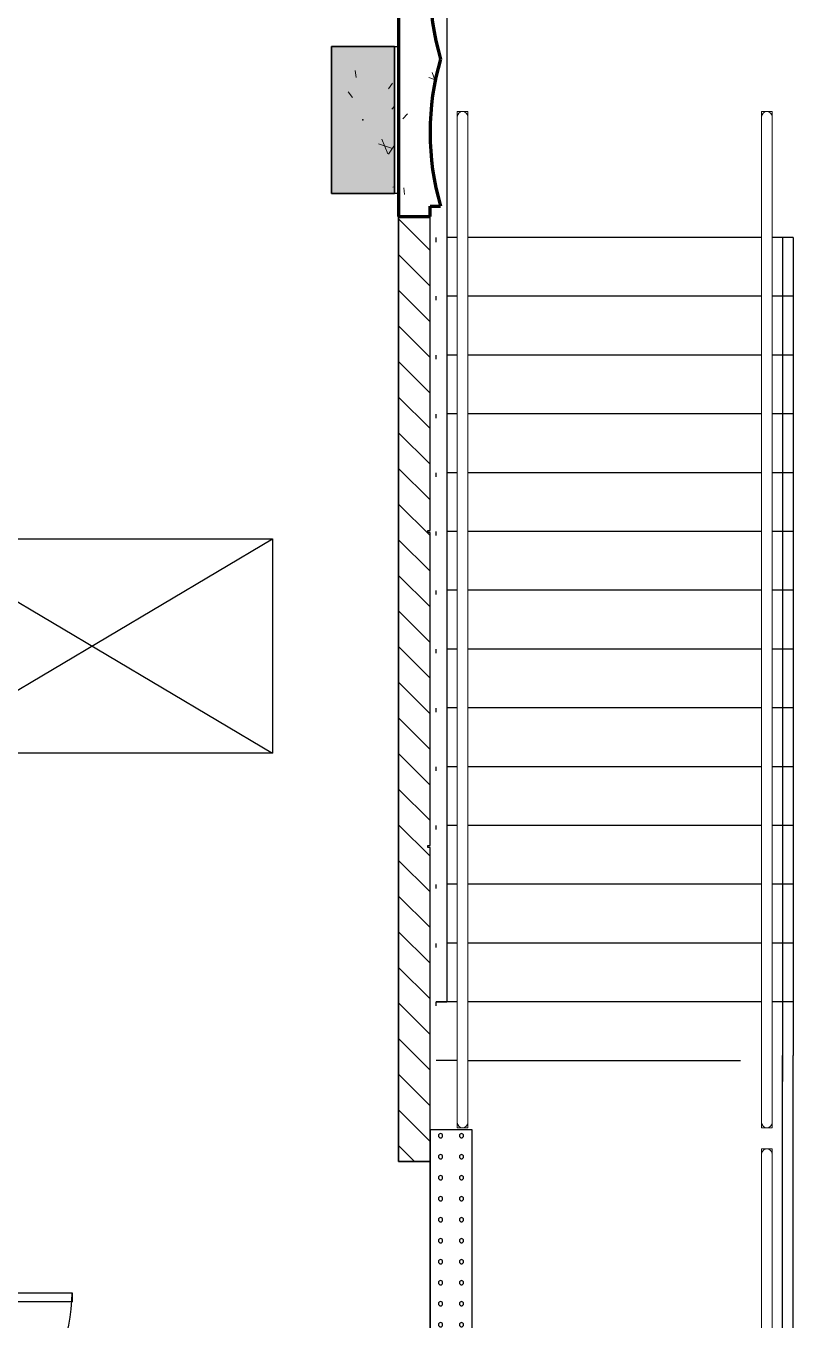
# Model space of a CAD drawing. Header units: millimetres. Extents: x -1379 to 1385823, y -4884429 to 548763.
# Drawn here: x 670057 to 673713, y -2319394 to -2313231 of the extents above; entities that cross this region are included whole.
import ezdxf

# ---------------------------------------------------------------- set-up
doc = ezdxf.new("R2010")
doc.units = ezdxf.units.MM
for name, color, linetype in [('000 - CONCRETE_COL_HATCH_', 7, 'Continuous'), ('000 - CONCRETE_PRECAST_CUT_COLOR_4', 7, 'Continuous'), ('000 - EXISTING_BUILDING_MAIN_COLOR_1', 7, 'Continuous'), ('000 - EXISTING_BUILDING_MAIN_COLOR_251', 7, 'Continuous'), ('000 - EXISTING_COLUMN_CUT_COLOR_5', 7, 'Continuous'), ('000 - EXISTING_PRECAST_MAIN_COLOR_1', 7, 'Continuous')]:
    doc.layers.add(name, color=color, linetype=linetype)

# ---------------------------------------------------------------- blocks, each defined once
blk = doc.blocks.new('DPA_Rectangular - 300 x 700mm-V2-IV01 - EGRESS LEVEL PLAN')
at = {"layer": '000 - EXISTING_BUILDING_MAIN_COLOR_251', "lineweight": 9}
h = blk.add_hatch(dxfattribs=at)
h.set_pattern_fill('FP_10', style=0, pattern_type=2)
h.set_pattern_definition([(140, (-2322422, -228609), (63.75582, 728.7365), [76.2, -838.2]), (85, (-2322422, -228609), (-764.2276, -140.97162), [60.96, -670.56]), (190.451, (-2322416.7, -228548.26), (-700.46675, 587.77), [64.76, -712.36]), (136.184, (-2322625.2, -228609), (168.17096, 1084.31624), [114.3, -1257.3]), (186.636, (-2322611.2, -228518.6), (-989.70985, 949.6099), [97.14, -1068.54]), (81.184, (-2322625.2, -228609), (-989.70115, 949.62055), [91.44, -1005.84]), (111, (-2322574.4, -228507.4), (409.06057, 606.45787), [76.2, -838.2]), (56, (-2322574.4, -228507.4), (-736.75292, 247.20834), [60.96, -670.56]), (161.451, (-2322540.3, -228456.85), (-327.68547, 853.66825), [64.76, -712.36]), (127.5, (-2322422, -228609), (-338.22012, 12.354693), [33.528, -628.904, 33.528, -1320.292]), (127.5, (-2322422, -228609), (-338.22012, 12.354693), [-695.96, -647.192, 33.528, -639.572]), (97.5, (-2322422, -228609), (-400.722127, 267.278874), [33.528, -354.584, 33.528, -870.204]), (97.5, (-2322422, -228609), (-400.722127, 267.278874), [-421.64, -613.664, 33.528, -223.012]), (57.5, (-2322422, -228835.56), (22.915345, 542.36333), [33.528, -220.472, 33.528, -1810.512]), (57.5, (-2322422, -228835.56), (22.915345, 542.36333), [-287.528, -758.952, 33.528, -1018.032]), (47.5, (-2322422, -228937.16), (-101.70711, 592.51696), [33.528, -296.672, 33.528, -1239.52]), (47.5, (-2322422, -228937.16), (-101.70711, 592.51696), [-363.728, -492.76, 33.528, -713.232])])
h.paths.add_polyline_path([(150, -93), (150, 350), (-150, 350), (-150, -350), (150, -350)])
at = {"layer": '000 - EXISTING_BUILDING_MAIN_COLOR_251', "color": 7}
for p, q in [((-150, 350), (150, 350)), ((-150, -350), (-150, 350)), ((150, 350), (150, -350)), ((150, -350), (-150, -350))]:
    blk.add_line(p, q, dxfattribs=at)
blk = doc.blocks.new('Top Rail Type - Top Rail_Internal_-4728313-IV01 - EGRESS LEVEL PLAN')
at = {"layer": '000 - EXISTING_BUILDING_MAIN_COLOR_1', "color": 7, "lineweight": 9}
for p, q in [((288951, -2315777.7), (288479.6, -2315777.7)), ((292862.1, -2315777.7), (288990.7, -2315777.7)), ((293119.6, -2315777.7), (292928.3, -2315777.7)), ((288479.6, -2315827.7), (288951, -2315827.7)), ((288990.7, -2315827.7), (292862.1, -2315827.7)), ((292928.3, -2315827.7), (293119.6, -2315827.7))]:
    blk.add_line(p, q, dxfattribs=at)
at = {"layer": '000 - EXISTING_BUILDING_MAIN_COLOR_1', "color": 7, "lineweight": 9, "flags": 128}
for points in [[(288479.6, -2315777.7), (288476.6, -2315777.7), (288473.6, -2315777.7), (288470.7, -2315777.7), (288467.7, -2315777.7), (288464.7, -2315777.7), (288461.8, -2315777.7), (288458.9, -2315777.7), (288456, -2315777.7), (288453.2, -2315777.7), (288450.4, -2315777.7), (288447.7, -2315777.7), (288445, -2315777.7), (288442.4, -2315777.7), (288439.8, -2315777.7), (288437.3, -2315777.7), (288434.8, -2315777.7), (288432.5, -2315777.7), (288430.2, -2315777.7), (288428, -2315777.7), (288425.8, -2315777.7), (288423.8, -2315777.7), (288421.8, -2315777.7), (288420, -2315777.7), (288418.2, -2315777.7), (288416.5, -2315777.7), (288415, -2315777.7), (288413.5, -2315777.7), (288412.1, -2315777.7), (288410.9, -2315777.7), (288409.7, -2315777.7), (288408.7, -2315777.7), (288407.8, -2315777.7), (288407, -2315777.7), (288406.3, -2315777.7), (288405.7, -2315777.7), (288405.3, -2315777.7), (288404.9, -2315777.7), (288404.7, -2315777.7), (288404.6, -2315777.7), (288404.6, -2315777.7)], [(288990.7, -2315777.7), (288988.1, -2315777.7), (288985.5, -2315777.7), (288982.8, -2315777.7), (288980.1, -2315777.7), (288977.3, -2315777.7), (288974.4, -2315777.7), (288971.6, -2315777.7), (288968.7, -2315777.7), (288965.8, -2315777.7), (288962.8, -2315777.7), (288959.8, -2315777.7), (288956.8, -2315777.7), (288953.8, -2315777.7), (288951, -2315777.7)], [(292862.1, -2315777.7), (292866.4, -2315777.7), (292870.7, -2315777.7), (292875.2, -2315777.7), (292879.8, -2315777.7), (292884.4, -2315777.7), (292889.2, -2315777.7), (292893.9, -2315777.7), (292898.8, -2315777.7), (292903.7, -2315777.7), (292908.6, -2315777.7), (292913.5, -2315777.7), (292918.5, -2315777.7), (292923.5, -2315777.7), (292928.3, -2315777.7)], [(293194.6, -2315777.7), (293194.6, -2315777.7), (293194.4, -2315777.7), (293194.1, -2315777.7), (293193.7, -2315777.7), (293193.1, -2315777.7), (293192.5, -2315777.7), (293191.7, -2315777.7), (293190.8, -2315777.7), (293189.8, -2315777.7), (293188.7, -2315777.7), (293187.5, -2315777.7), (293186.2, -2315777.7), (293184.7, -2315777.7), (293183.2, -2315777.7), (293181.5, -2315777.7), (293179.8, -2315777.7), (293178, -2315777.7), (293176, -2315777.7), (293174, -2315777.7), (293171.9, -2315777.7), (293169.7, -2315777.7), (293167.4, -2315777.7), (293165.1, -2315777.7), (293162.6, -2315777.7), (293160.2, -2315777.7), (293157.6, -2315777.7), (293155, -2315777.7), (293152.3, -2315777.7), (293149.6, -2315777.7), (293146.8, -2315777.7), (293144, -2315777.7), (293141.1, -2315777.7), (293138.2, -2315777.7), (293135.3, -2315777.7), (293132.4, -2315777.7), (293129.4, -2315777.7), (293126.4, -2315777.7), (293123.4, -2315777.7), (293120.4, -2315777.7), (293119.6, -2315777.7)], [(288404.6, -2315827.7), (288404.7, -2315827.7), (288404.9, -2315827.7), (288405.2, -2315827.7), (288405.6, -2315827.7), (288406.1, -2315827.7), (288406.8, -2315827.7), (288407.6, -2315827.7), (288408.4, -2315827.7), (288409.4, -2315827.7), (288410.6, -2315827.7), (288411.8, -2315827.7), (288413.1, -2315827.7), (288414.5, -2315827.7), (288416.1, -2315827.7), (288417.7, -2315827.7), (288419.5, -2315827.7), (288421.3, -2315827.7), (288423.2, -2315827.7), (288425.3, -2315827.7), (288427.4, -2315827.7), (288429.6, -2315827.7), (288431.8, -2315827.7), (288434.2, -2315827.7), (288436.6, -2315827.7), (288439.1, -2315827.7), (288441.7, -2315827.7), (288444.3, -2315827.7), (288447, -2315827.7), (288449.7, -2315827.7), (288452.5, -2315827.7), (288455.3, -2315827.7), (288458.1, -2315827.7), (288461, -2315827.7), (288463.9, -2315827.7), (288466.9, -2315827.7), (288469.9, -2315827.7), (288472.8, -2315827.7), (288475.8, -2315827.7), (288478.8, -2315827.7), (288479.6, -2315827.7)], [(288951, -2315827.7), (288954, -2315827.7), (288956.9, -2315827.7), (288959.9, -2315827.7), (288962.9, -2315827.7), (288965.9, -2315827.7), (288968.8, -2315827.7), (288971.7, -2315827.7), (288974.5, -2315827.7), (288977.4, -2315827.7), (288980.2, -2315827.7), (288982.9, -2315827.7), (288985.6, -2315827.7), (288988.2, -2315827.7), (288990.7, -2315827.7)], [(292928.3, -2315827.7), (292923.3, -2315827.7), (292918.3, -2315827.7), (292913.3, -2315827.7), (292908.4, -2315827.7), (292903.5, -2315827.7), (292898.6, -2315827.7), (292893.8, -2315827.7), (292889, -2315827.7), (292884.3, -2315827.7), (292879.6, -2315827.7), (292875.1, -2315827.7), (292870.6, -2315827.7), (292866.2, -2315827.7), (292862.1, -2315827.7)], [(293119.6, -2315827.7), (293122.6, -2315827.7), (293125.6, -2315827.7), (293128.6, -2315827.7), (293131.6, -2315827.7), (293134.5, -2315827.7), (293137.5, -2315827.7), (293140.4, -2315827.7), (293143.2, -2315827.7), (293146.1, -2315827.7), (293148.8, -2315827.7), (293151.6, -2315827.7), (293154.3, -2315827.7), (293156.9, -2315827.7), (293159.5, -2315827.7), (293162, -2315827.7), (293164.4, -2315827.7), (293166.8, -2315827.7), (293169.1, -2315827.7), (293171.3, -2315827.7), (293173.4, -2315827.7), (293175.5, -2315827.7), (293177.4, -2315827.7), (293179.3, -2315827.7), (293181.1, -2315827.7), (293182.7, -2315827.7), (293184.3, -2315827.7), (293185.8, -2315827.7), (293187.1, -2315827.7), (293188.4, -2315827.7), (293189.5, -2315827.7), (293190.6, -2315827.7), (293191.5, -2315827.7), (293192.3, -2315827.7), (293193, -2315827.7), (293193.5, -2315827.7), (293194, -2315827.7), (293194.3, -2315827.7), (293194.5, -2315827.7), (293194.6, -2315827.7), (293194.6, -2315827.7)]]:
    blk.add_lwpolyline(points, dxfattribs=at)
at = {"layer": '000 - EXISTING_BUILDING_MAIN_COLOR_1', "color": 7, "lineweight": 9}
for centre, start, end in [((288404.6, -2315802.7), 90, 270), ((293194.6, -2315802.7), 270, 90)]:
    blk.add_arc(centre, 25, start, end, dxfattribs=at)
blk = doc.blocks.new('Top Rail Type - Top Rail_Internal_-V14-IV01 - EGRESS LEVEL PLAN')
at = {"layer": '000 - EXISTING_BUILDING_MAIN_COLOR_1', "color": 7, "lineweight": 9}
for p, q in [((288379.6, -2315827.7), (288379.6, -2315777.7)), ((288479.6, -2315777.7), (288379.6, -2315777.7)), ((288951, -2315777.7), (288479.6, -2315777.7)), ((289004, -2315777.7), (288951, -2315777.7)), ((292875.3, -2315777.7), (289004, -2315777.7)), ((292928.3, -2315777.7), (292875.3, -2315777.7)), ((293119.6, -2315777.7), (292928.3, -2315777.7)), ((293219.6, -2315777.7), (293119.6, -2315777.7)), ((293219.6, -2315827.7), (293219.6, -2315777.7)), ((288479.6, -2315827.7), (288379.6, -2315827.7)), ((288951, -2315827.7), (288479.6, -2315827.7)), ((289004, -2315827.7), (288951, -2315827.7)), ((292875.3, -2315827.7), (289004, -2315827.7)), ((292928.3, -2315827.7), (292875.3, -2315827.7)), ((293119.6, -2315827.7), (292928.3, -2315827.7)), ((293219.6, -2315827.7), (293119.6, -2315827.7))]:
    blk.add_line(p, q, dxfattribs=at)
blk = doc.blocks.new('DRAINAGE CHANNELS_175 - 3p-5719656-IV01 - EGRESS LEVEL PLAN')
at = {"layer": '000 - EXISTING_BUILDING_MAIN_COLOR_1', "color": 7}
for p, q in [((0, 200), (1800, 200)), ((1800, 200), (0, 200)), ((0, 200), (0, 0)), ((1800, 0), (1800, 200)), ((0, 0), (1800, 0))]:
    blk.add_line(p, q, dxfattribs=at)
for centre, start, end in [((72.4, 150), 0, 180), ((72.4, 150), 180, 360), ((172.4, 150), 0, 180), ((172.4, 150), 180, 360), ((272.4, 150), 0, 180), ((272.4, 150), 180, 360), ((372.4, 150), 0, 180), ((372.4, 150), 180, 360), ((472.4, 150), 0, 180), ((472.4, 150), 180, 360), ((572.4, 150), 0, 180), ((572.4, 150), 180, 360), ((672.4, 150), 0, 180), ((672.4, 150), 180, 360), ((772.4, 150), 0, 180), ((772.4, 150), 180, 360), ((872.4, 150), 0, 180), ((872.4, 150), 180, 360), ((972.4, 150), 0, 180), ((972.4, 150), 180, 360), ((1072.4, 150), 0, 180), ((1072.4, 150), 180, 360), ((1172.4, 150), 0, 180), ((1172.4, 150), 180, 360), ((1272.4, 150), 0, 180), ((1272.4, 150), 180, 360), ((1372.4, 150), 0, 180), ((1372.4, 150), 180, 360), ((1472.4, 150), 0, 180), ((1472.4, 150), 180, 360), ((1572.4, 150), 0, 180), ((1572.4, 150), 180, 360), ((1672.4, 150), 0, 180), ((1672.4, 150), 180, 360), ((1772.4, 150), 0, 180), ((1772.4, 150), 180, 360), ((72.4, 50), 0, 180), ((72.4, 50), 180, 360), ((172.4, 50), 0, 180), ((172.4, 50), 180, 360), ((272.4, 50), 0, 180), ((272.4, 50), 180, 360), ((372.4, 50), 0, 180), ((372.4, 50), 180, 360), ((472.4, 50), 0, 180), ((472.4, 50), 180, 360), ((572.4, 50), 0, 180), ((572.4, 50), 180, 360), ((672.4, 50), 0, 180), ((672.4, 50), 180, 360), ((772.4, 50), 0, 180), ((772.4, 50), 180, 360), ((872.4, 50), 0, 180), ((872.4, 50), 180, 360), ((972.4, 50), 0, 180), ((972.4, 50), 180, 360), ((1072.4, 50), 0, 180), ((1072.4, 50), 180, 360), ((1172.4, 50), 0, 180), ((1172.4, 50), 180, 360), ((1272.4, 50), 0, 180), ((1272.4, 50), 180, 360), ((1372.4, 50), 0, 180), ((1372.4, 50), 180, 360), ((1472.4, 50), 0, 180), ((1472.4, 50), 180, 360), ((1572.4, 50), 0, 180), ((1572.4, 50), 180, 360), ((1672.4, 50), 0, 180), ((1672.4, 50), 180, 360), ((1772.4, 50), 0, 180), ((1772.4, 50), 180, 360)]:
    blk.add_arc(centre, 10, start, end, dxfattribs=at)
blk = doc.blocks.new('DPA_DR-DB-SW - D20_1600x2150 mm-5432494-IV01 - EGRESS LEVEL PLAN')
at = {"layer": '000 - EXISTING_BUILDING_MAIN_COLOR_251', "color": 7}
for p, q in [((-800, 23.65), (-750, 23.65)), ((-800, -76.35), (-800, 23.65)), ((-750, 23.65), (-750, -33.35)), ((750, 23.65), (800, 23.65)), ((750, -33.35), (750, 23.65)), ((800, 23.65), (800, -76.35)), ((-765, -33.35), (-765, -76.35)), ((-750, -33.35), (-765, -33.35)), ((765, -33.35), (750, -33.35)), ((765, -76.35), (765, -33.35)), ((-765, -76.35), (-800, -76.35)), ((-722, -76.35), (-765, -76.35)), ((-765, -76.35), (-765, -841.35)), ((-722, -841.35), (-722, -76.35)), ((722, -76.35), (765, -76.35)), ((722, -841.35), (722, -76.35)), ((765, -76.35), (765, -841.35)), ((800, -76.35), (765, -76.35)), ((-765, -841.35), (-722, -841.35)), ((765, -841.35), (722, -841.35))]:
    blk.add_line(p, q, dxfattribs=at)
at = {"layer": '000 - EXISTING_BUILDING_MAIN_COLOR_251', "color": 7, "lineweight": 35}
for p, q in [((-800, 23.65), (-800, -76.35)), ((-750, 23.65), (-800, 23.65)), ((-750, -33.35), (-750, 23.65)), ((750, 23.65), (750, -33.35)), ((800, 23.65), (750, 23.65)), ((800, -76.35), (800, 23.65)), ((-765, -76.35), (-765, -33.35)), ((-765, -33.35), (-750, -33.35)), ((750, -33.35), (765, -33.35)), ((765, -33.35), (765, -76.35)), ((-800, -76.35), (-765, -76.35)), ((765, -76.35), (800, -76.35))]:
    blk.add_line(p, q, dxfattribs=at)
at = {"layer": '000 - EXISTING_BUILDING_MAIN_COLOR_251', "color": 7}
for centre, start, end in [((-765, -76.35), 270, 0), ((765, -76.35), 180, 270)]:
    blk.add_arc(centre, 765, start, end, dxfattribs=at)
blk = doc.blocks.new('Handrail Type - Handrail_Internal_-5816216-IV01 - EGRESS LEVEL PLAN')
at = {"layer": '000 - EXISTING_BUILDING_MAIN_COLOR_1', "color": 7, "lineweight": 9}
for p, q in [((288479.6, -2315777.7), (288404.6, -2315777.7)), ((288972.5, -2315777.7), (288479.6, -2315777.7)), ((292892.5, -2315777.7), (288972.5, -2315777.7)), ((293119.6, -2315777.7), (292892.5, -2315777.7)), ((293194.6, -2315777.7), (293119.6, -2315777.7)), ((288404.6, -2315827.7), (288479.6, -2315827.7)), ((288479.6, -2315827.7), (288972.5, -2315827.7)), ((288972.5, -2315827.7), (292892.5, -2315827.7)), ((292892.5, -2315827.7), (293119.6, -2315827.7)), ((293119.6, -2315827.7), (293194.6, -2315827.7))]:
    blk.add_line(p, q, dxfattribs=at)
blk = doc.blocks.new('Handrail Type - Handrail_Internal_-V27-IV01 - EGRESS LEVEL PLAN')
at = {"layer": '000 - EXISTING_BUILDING_MAIN_COLOR_1', "color": 7, "lineweight": 9}
for p, q in [((288979.6, -2315777.7), (288404.6, -2315777.7)), ((292899.6, -2315777.7), (288979.6, -2315777.7)), ((293194.6, -2315777.7), (292899.6, -2315777.7)), ((288979.6, -2315827.7), (288404.6, -2315827.7)), ((292899.6, -2315827.7), (288979.6, -2315827.7)), ((293194.6, -2315827.7), (292899.6, -2315827.7))]:
    blk.add_line(p, q, dxfattribs=at)
blk = doc.blocks.new('Top Rail Type - Top Rail_Internal_-5817344-IV01 - EGRESS LEVEL PLAN')
at = {"layer": '000 - EXISTING_BUILDING_MAIN_COLOR_1', "color": 7, "lineweight": 9}
for p, q in [((288951, -2317227.7), (288479.6, -2317227.7)), ((292862.1, -2317227.7), (288990.7, -2317227.7)), ((293119.6, -2317227.7), (292928.3, -2317227.7)), ((288479.6, -2317277.7), (288951, -2317277.7)), ((288990.7, -2317277.7), (292862.1, -2317277.7)), ((292928.3, -2317277.7), (293119.6, -2317277.7))]:
    blk.add_line(p, q, dxfattribs=at)
at = {"layer": '000 - EXISTING_BUILDING_MAIN_COLOR_1', "color": 7, "lineweight": 9, "flags": 128}
for points in [[(288479.6, -2317227.7), (288476.6, -2317227.7), (288473.6, -2317227.7), (288470.7, -2317227.7), (288467.7, -2317227.7), (288464.7, -2317227.7), (288461.8, -2317227.7), (288458.9, -2317227.7), (288456, -2317227.7), (288453.2, -2317227.7), (288450.4, -2317227.7), (288447.7, -2317227.7), (288445, -2317227.7), (288442.4, -2317227.7), (288439.8, -2317227.7), (288437.3, -2317227.7), (288434.8, -2317227.7), (288432.5, -2317227.7), (288430.2, -2317227.7), (288428, -2317227.7), (288425.8, -2317227.7), (288423.8, -2317227.7), (288421.8, -2317227.7), (288420, -2317227.7), (288418.2, -2317227.7), (288416.5, -2317227.7), (288415, -2317227.7), (288413.5, -2317227.7), (288412.1, -2317227.7), (288410.9, -2317227.7), (288409.7, -2317227.7), (288408.7, -2317227.7), (288407.8, -2317227.7), (288407, -2317227.7), (288406.3, -2317227.7), (288405.7, -2317227.7), (288405.3, -2317227.7), (288404.9, -2317227.7), (288404.7, -2317227.7), (288404.6, -2317227.7), (288404.6, -2317227.7)], [(288990.7, -2317227.7), (288988.1, -2317227.7), (288985.5, -2317227.7), (288982.8, -2317227.7), (288980.1, -2317227.7), (288977.3, -2317227.7), (288974.4, -2317227.7), (288971.6, -2317227.7), (288968.7, -2317227.7), (288965.8, -2317227.7), (288962.8, -2317227.7), (288959.8, -2317227.7), (288956.8, -2317227.7), (288953.8, -2317227.7), (288951, -2317227.7)], [(292862.1, -2317227.7), (292866.4, -2317227.7), (292870.7, -2317227.7), (292875.2, -2317227.7), (292879.8, -2317227.7), (292884.4, -2317227.7), (292889.2, -2317227.7), (292893.9, -2317227.7), (292898.8, -2317227.7), (292903.7, -2317227.7), (292908.6, -2317227.7), (292913.5, -2317227.7), (292918.5, -2317227.7), (292923.5, -2317227.7), (292928.3, -2317227.7)], [(293194.6, -2317227.7), (293194.6, -2317227.7), (293194.4, -2317227.7), (293194.1, -2317227.7), (293193.7, -2317227.7), (293193.1, -2317227.7), (293192.5, -2317227.7), (293191.7, -2317227.7), (293190.8, -2317227.7), (293189.8, -2317227.7), (293188.7, -2317227.7), (293187.5, -2317227.7), (293186.2, -2317227.7), (293184.7, -2317227.7), (293183.2, -2317227.7), (293181.5, -2317227.7), (293179.8, -2317227.7), (293178, -2317227.7), (293176, -2317227.7), (293174, -2317227.7), (293171.9, -2317227.7), (293169.7, -2317227.7), (293167.4, -2317227.7), (293165.1, -2317227.7), (293162.6, -2317227.7), (293160.2, -2317227.7), (293157.6, -2317227.7), (293155, -2317227.7), (293152.3, -2317227.7), (293149.6, -2317227.7), (293146.8, -2317227.7), (293144, -2317227.7), (293141.1, -2317227.7), (293138.2, -2317227.7), (293135.3, -2317227.7), (293132.4, -2317227.7), (293129.4, -2317227.7), (293126.4, -2317227.7), (293123.4, -2317227.7), (293120.4, -2317227.7), (293119.6, -2317227.7)], [(288404.6, -2317277.7), (288404.7, -2317277.7), (288404.9, -2317277.7), (288405.2, -2317277.7), (288405.6, -2317277.7), (288406.1, -2317277.7), (288406.8, -2317277.7), (288407.6, -2317277.7), (288408.4, -2317277.7), (288409.4, -2317277.7), (288410.6, -2317277.7), (288411.8, -2317277.7), (288413.1, -2317277.7), (288414.5, -2317277.7), (288416.1, -2317277.7), (288417.7, -2317277.7), (288419.5, -2317277.7), (288421.3, -2317277.7), (288423.2, -2317277.7), (288425.3, -2317277.7), (288427.4, -2317277.7), (288429.6, -2317277.7), (288431.8, -2317277.7), (288434.2, -2317277.7), (288436.6, -2317277.7), (288439.1, -2317277.7), (288441.7, -2317277.7), (288444.3, -2317277.7), (288447, -2317277.7), (288449.7, -2317277.7), (288452.5, -2317277.7), (288455.3, -2317277.7), (288458.1, -2317277.7), (288461, -2317277.7), (288463.9, -2317277.7), (288466.9, -2317277.7), (288469.9, -2317277.7), (288472.8, -2317277.7), (288475.8, -2317277.7), (288478.8, -2317277.7), (288479.6, -2317277.7)], [(288951, -2317277.7), (288954, -2317277.7), (288956.9, -2317277.7), (288959.9, -2317277.7), (288962.9, -2317277.7), (288965.9, -2317277.7), (288968.8, -2317277.7), (288971.7, -2317277.7), (288974.5, -2317277.7), (288977.4, -2317277.7), (288980.2, -2317277.7), (288982.9, -2317277.7), (288985.6, -2317277.7), (288988.2, -2317277.7), (288990.7, -2317277.7)], [(292928.3, -2317277.7), (292923.3, -2317277.7), (292918.3, -2317277.7), (292913.3, -2317277.7), (292908.4, -2317277.7), (292903.5, -2317277.7), (292898.6, -2317277.7), (292893.8, -2317277.7), (292889, -2317277.7), (292884.3, -2317277.7), (292879.6, -2317277.7), (292875.1, -2317277.7), (292870.6, -2317277.7), (292866.2, -2317277.7), (292862.1, -2317277.7)], [(293119.6, -2317277.7), (293122.6, -2317277.7), (293125.6, -2317277.7), (293128.6, -2317277.7), (293131.6, -2317277.7), (293134.5, -2317277.7), (293137.5, -2317277.7), (293140.4, -2317277.7), (293143.2, -2317277.7), (293146.1, -2317277.7), (293148.8, -2317277.7), (293151.6, -2317277.7), (293154.3, -2317277.7), (293156.9, -2317277.7), (293159.5, -2317277.7), (293162, -2317277.7), (293164.4, -2317277.7), (293166.8, -2317277.7), (293169.1, -2317277.7), (293171.3, -2317277.7), (293173.4, -2317277.7), (293175.5, -2317277.7), (293177.4, -2317277.7), (293179.3, -2317277.7), (293181.1, -2317277.7), (293182.7, -2317277.7), (293184.3, -2317277.7), (293185.8, -2317277.7), (293187.1, -2317277.7), (293188.4, -2317277.7), (293189.5, -2317277.7), (293190.6, -2317277.7), (293191.5, -2317277.7), (293192.3, -2317277.7), (293193, -2317277.7), (293193.5, -2317277.7), (293194, -2317277.7), (293194.3, -2317277.7), (293194.5, -2317277.7), (293194.6, -2317277.7), (293194.6, -2317277.7)]]:
    blk.add_lwpolyline(points, dxfattribs=at)
at = {"layer": '000 - EXISTING_BUILDING_MAIN_COLOR_1', "color": 7, "lineweight": 9}
for centre, start, end in [((288404.6, -2317252.7), 90, 270), ((293194.6, -2317252.7), 270, 90)]:
    blk.add_arc(centre, 25, start, end, dxfattribs=at)
blk = doc.blocks.new('Top Rail Type - Top Rail_Internal_-V30-IV01 - EGRESS LEVEL PLAN')
at = {"layer": '000 - EXISTING_BUILDING_MAIN_COLOR_1', "color": 7, "lineweight": 9}
for p, q in [((288379.6, -2317277.7), (288379.6, -2317227.7)), ((288479.6, -2317227.7), (288379.6, -2317227.7)), ((288951, -2317227.7), (288479.6, -2317227.7)), ((289004, -2317227.7), (288951, -2317227.7)), ((292875.3, -2317227.7), (289004, -2317227.7)), ((292928.3, -2317227.7), (292875.3, -2317227.7)), ((293119.6, -2317227.7), (292928.3, -2317227.7)), ((293219.6, -2317227.7), (293119.6, -2317227.7)), ((293219.6, -2317277.7), (293219.6, -2317227.7)), ((288479.6, -2317277.7), (288379.6, -2317277.7)), ((288951, -2317277.7), (288479.6, -2317277.7)), ((289004, -2317277.7), (288951, -2317277.7)), ((292875.3, -2317277.7), (289004, -2317277.7)), ((292928.3, -2317277.7), (292875.3, -2317277.7)), ((293119.6, -2317277.7), (292928.3, -2317277.7)), ((293219.6, -2317277.7), (293119.6, -2317277.7))]:
    blk.add_line(p, q, dxfattribs=at)
blk = doc.blocks.new('Handrail Type - Handrail_Internal_-5817361-IV01 - EGRESS LEVEL PLAN')
at = {"layer": '000 - EXISTING_BUILDING_MAIN_COLOR_1', "color": 7, "lineweight": 9}
for p, q in [((288479.6, -2317227.7), (288404.6, -2317227.7)), ((288972.5, -2317227.7), (288479.6, -2317227.7)), ((292892.5, -2317227.7), (288972.5, -2317227.7)), ((293119.6, -2317227.7), (292892.5, -2317227.7)), ((293194.6, -2317227.7), (293119.6, -2317227.7)), ((288404.6, -2317277.7), (288479.6, -2317277.7)), ((288479.6, -2317277.7), (288972.5, -2317277.7)), ((288972.5, -2317277.7), (292892.5, -2317277.7)), ((292892.5, -2317277.7), (293119.6, -2317277.7)), ((293119.6, -2317277.7), (293194.6, -2317277.7))]:
    blk.add_line(p, q, dxfattribs=at)
blk = doc.blocks.new('Handrail Type - Handrail_Internal_-V31-IV01 - EGRESS LEVEL PLAN')
at = {"layer": '000 - EXISTING_BUILDING_MAIN_COLOR_1', "color": 7, "lineweight": 9}
for p, q in [((288979.6, -2317227.7), (288404.6, -2317227.7)), ((292899.6, -2317227.7), (288979.6, -2317227.7)), ((293194.6, -2317227.7), (292899.6, -2317227.7)), ((288979.6, -2317277.7), (288404.6, -2317277.7)), ((292899.6, -2317277.7), (288979.6, -2317277.7)), ((293194.6, -2317277.7), (292899.6, -2317277.7))]:
    blk.add_line(p, q, dxfattribs=at)
blk = doc.blocks.new('Top Rail Type - Top Rail_Internal_-5817452-IV01 - EGRESS LEVEL PLAN')
at = {"layer": '000 - EXISTING_BUILDING_MAIN_COLOR_251', "color": 7, "lineweight": 9}
for p, q in [((288179.6, -2317227.7), (283839.6, -2317227.7)), ((283839.6, -2317277.7), (288179.6, -2317277.7))]:
    blk.add_line(p, q, dxfattribs=at)
at = {"layer": '000 - EXISTING_BUILDING_MAIN_COLOR_251', "color": 7, "lineweight": 9, "flags": 128}
for points in [[(283839.6, -2317227.7), (283836.6, -2317227.7), (283833.6, -2317227.7), (283830.7, -2317227.7), (283827.7, -2317227.7), (283824.7, -2317227.7), (283821.8, -2317227.7), (283818.9, -2317227.7), (283816, -2317227.7), (283813.2, -2317227.7), (283810.4, -2317227.7), (283807.7, -2317227.7), (283805, -2317227.7), (283802.4, -2317227.7), (283799.8, -2317227.7), (283797.3, -2317227.7), (283794.8, -2317227.7), (283792.5, -2317227.7), (283790.2, -2317227.7), (283788, -2317227.7), (283785.8, -2317227.7), (283783.8, -2317227.7), (283781.8, -2317227.7), (283780, -2317227.7), (283778.2, -2317227.7), (283776.5, -2317227.7), (283775, -2317227.7), (283773.5, -2317227.7), (283772.1, -2317227.7), (283770.9, -2317227.7), (283769.7, -2317227.7), (283768.7, -2317227.7), (283767.8, -2317227.7), (283767, -2317227.7), (283766.3, -2317227.7), (283765.7, -2317227.7), (283765.3, -2317227.7), (283764.9, -2317227.7), (283764.7, -2317227.7), (283764.6, -2317227.7), (283764.6, -2317227.7)], [(288254.6, -2317227.7), (288254.6, -2317227.7), (288254.4, -2317227.7), (288254.1, -2317227.7), (288253.7, -2317227.7), (288253.1, -2317227.7), (288252.5, -2317227.7), (288251.7, -2317227.7), (288250.8, -2317227.7), (288249.8, -2317227.7), (288248.7, -2317227.7), (288247.5, -2317227.7), (288246.2, -2317227.7), (288244.7, -2317227.7), (288243.2, -2317227.7), (288241.5, -2317227.7), (288239.8, -2317227.7), (288238, -2317227.7), (288236, -2317227.7), (288234, -2317227.7), (288231.9, -2317227.7), (288229.7, -2317227.7), (288227.4, -2317227.7), (288225.1, -2317227.7), (288222.6, -2317227.7), (288220.2, -2317227.7), (288217.6, -2317227.7), (288215, -2317227.7), (288212.3, -2317227.7), (288209.6, -2317227.7), (288206.8, -2317227.7), (288204, -2317227.7), (288201.1, -2317227.7), (288198.2, -2317227.7), (288195.3, -2317227.7), (288192.4, -2317227.7), (288189.4, -2317227.7), (288186.4, -2317227.7), (288183.4, -2317227.7), (288180.4, -2317227.7), (288179.6, -2317227.7)], [(283764.6, -2317277.7), (283764.7, -2317277.7), (283764.9, -2317277.7), (283765.2, -2317277.7), (283765.6, -2317277.7), (283766.1, -2317277.7), (283766.8, -2317277.7), (283767.6, -2317277.7), (283768.4, -2317277.7), (283769.4, -2317277.7), (283770.6, -2317277.7), (283771.8, -2317277.7), (283773.1, -2317277.7), (283774.5, -2317277.7), (283776.1, -2317277.7), (283777.7, -2317277.7), (283779.5, -2317277.7), (283781.3, -2317277.7), (283783.2, -2317277.7), (283785.3, -2317277.7), (283787.4, -2317277.7), (283789.6, -2317277.7), (283791.8, -2317277.7), (283794.2, -2317277.7), (283796.6, -2317277.7), (283799.1, -2317277.7), (283801.7, -2317277.7), (283804.3, -2317277.7), (283807, -2317277.7), (283809.7, -2317277.7), (283812.5, -2317277.7), (283815.3, -2317277.7), (283818.1, -2317277.7), (283821, -2317277.7), (283823.9, -2317277.7), (283826.9, -2317277.7), (283829.9, -2317277.7), (283832.8, -2317277.7), (283835.8, -2317277.7), (283838.8, -2317277.7), (283839.6, -2317277.7)], [(288179.6, -2317277.7), (288182.6, -2317277.7), (288185.6, -2317277.7), (288188.6, -2317277.7), (288191.6, -2317277.7), (288194.5, -2317277.7), (288197.5, -2317277.7), (288200.4, -2317277.7), (288203.2, -2317277.7), (288206.1, -2317277.7), (288208.8, -2317277.7), (288211.6, -2317277.7), (288214.3, -2317277.7), (288216.9, -2317277.7), (288219.5, -2317277.7), (288222, -2317277.7), (288224.4, -2317277.7), (288226.8, -2317277.7), (288229.1, -2317277.7), (288231.3, -2317277.7), (288233.4, -2317277.7), (288235.5, -2317277.7), (288237.4, -2317277.7), (288239.3, -2317277.7), (288241.1, -2317277.7), (288242.7, -2317277.7), (288244.3, -2317277.7), (288245.8, -2317277.7), (288247.1, -2317277.7), (288248.4, -2317277.7), (288249.5, -2317277.7), (288250.6, -2317277.7), (288251.5, -2317277.7), (288252.3, -2317277.7), (288253, -2317277.7), (288253.5, -2317277.7), (288254, -2317277.7), (288254.3, -2317277.7), (288254.5, -2317277.7), (288254.6, -2317277.7), (288254.6, -2317277.7)]]:
    blk.add_lwpolyline(points, dxfattribs=at)
at = {"layer": '000 - EXISTING_BUILDING_MAIN_COLOR_251', "color": 7, "lineweight": 9}
for centre, start, end in [((283764.6, -2317252.7), 90, 270), ((288254.6, -2317252.7), 30, 90), ((288254.6, -2317252.7), 270, 330), ((288254.6, -2317252.7), 330.71125, 29.28875)]:
    blk.add_arc(centre, 25, start, end, dxfattribs=at)
blk = doc.blocks.new('Top Rail Type - Top Rail_Internal_-V32-IV01 - EGRESS LEVEL PLAN')
at = {"layer": '000 - EXISTING_BUILDING_MAIN_COLOR_251', "color": 7, "lineweight": 9}
for p, q in [((283739.6, -2317277.7), (283739.6, -2317227.7)), ((283839.6, -2317227.7), (283739.6, -2317227.7)), ((288179.6, -2317227.7), (283839.6, -2317227.7)), ((288279.6, -2317227.7), (288179.6, -2317227.7)), ((288279.6, -2317277.7), (288279.6, -2317227.7)), ((283839.6, -2317277.7), (283739.6, -2317277.7)), ((288179.6, -2317277.7), (283839.6, -2317277.7)), ((288279.6, -2317277.7), (288179.6, -2317277.7))]:
    blk.add_line(p, q, dxfattribs=at)
blk = doc.blocks.new('Handrail Type - Handrail_Internal_-5817469-IV01 - EGRESS LEVEL PLAN')
at = {"layer": '000 - EXISTING_BUILDING_MAIN_COLOR_251', "color": 7, "lineweight": 9}
for p, q in [((283839.6, -2317227.7), (283764.6, -2317227.7)), ((288179.6, -2317227.7), (283839.6, -2317227.7)), ((288254.6, -2317227.7), (288179.6, -2317227.7)), ((283764.6, -2317277.7), (283839.6, -2317277.7)), ((283839.6, -2317277.7), (288179.6, -2317277.7)), ((288179.6, -2317277.7), (288254.6, -2317277.7))]:
    blk.add_line(p, q, dxfattribs=at)
blk = doc.blocks.new('Handrail Type - Handrail_Internal_-V33-IV01 - EGRESS LEVEL PLAN')
at = {"layer": '000 - EXISTING_BUILDING_MAIN_COLOR_251', "color": 7, "lineweight": 9}
for p, q in [((288254.6, -2317227.7), (283764.6, -2317227.7)), ((288254.6, -2317277.7), (283764.6, -2317277.7))]:
    blk.add_line(p, q, dxfattribs=at)
blk = doc.blocks.new('DPA_Curved type B 1 - Curved Type B-5846795-IV01 - EGRESS LEVEL PLAN')
at = {"layer": '000 - EXISTING_PRECAST_MAIN_COLOR_1', "lineweight": 9}
h = blk.add_hatch(dxfattribs=at)
h.set_pattern_fill('FP_41', style=0, pattern_type=2)
h.set_pattern_definition([(50, (-228899, 2322592), (728.7365, -63.75582), [76.2, -838.2]), (355, (-228899, 2322592), (-140.97162, 764.2276), [60.96, -670.56]), (100.451, (-228838.26, 2322586.7), (587.77, 700.46675), [64.76, -712.36]), (46.184, (-228899, 2322795.2), (1084.31624, -168.17096), [114.3, -1257.3]), (96.636, (-228808.6, 2322781.2), (949.6099, 989.70985), [97.14, -1068.54]), (351.184, (-228899, 2322795.2), (949.62055, 989.70115), [91.44, -1005.84]), (21, (-228797.4, 2322744.4), (606.45787, -409.06057), [76.2, -838.2]), (326, (-228797.4, 2322744.4), (247.20834, 736.75292), [60.96, -670.56]), (71.451, (-228746.85, 2322710.3), (853.66825, 327.68547), [64.76, -712.36]), (37.5, (-228899, 2322592), (12.354693, 338.22012), [33.528, -628.904, 33.528, -1320.292]), (37.5, (-228899, 2322592), (12.354693, 338.22012), [-695.96, -647.192, 33.528, -639.572]), (7.5, (-228899, 2322592), (267.278874, 400.722127), [33.528, -354.584, 33.528, -870.204]), (7.5, (-228899, 2322592), (267.278874, 400.722127), [-421.64, -613.664, 33.528, -223.012]), (327.5, (-229125.56, 2322592), (542.36333, -22.915345), [33.528, -220.472, 33.528, -1810.512]), (327.5, (-229125.56, 2322592), (542.36333, -22.915345), [-287.528, -758.952, 33.528, -1018.032]), (317.5, (-229227.16, 2322592), (592.51696, 101.70711), [33.528, -296.672, 33.528, -1239.52]), (317.5, (-229227.16, 2322592), (592.51696, 101.70711), [-363.728, -492.76, 33.528, -713.232])])
h.paths.add_polyline_path([(-700, -200), (-585.1, -172.3), (-468.1, -155.6), (-350, -150), (-231.9, -155.6), (-114.9, -172.3), (0, -200), (114.9, -172.3), (231.9, -155.6), (350, -150), (468.1, -155.6), (585.1, -172.3), (700, -200), (700, -150), (750, -150), (750, 0), (-750, 0), (-750, -150), (-700, -150), (-700, -180)])
at = {"layer": '000 - EXISTING_PRECAST_MAIN_COLOR_1', "color": 7, "lineweight": 70}
for p, q in [((750, 0), (-750, 0)), ((-750, 0), (-750, -150)), ((750, -150), (750, 0)), ((-750, -150), (-700, -150)), ((-700, -150), (-700, -200)), ((700, -200), (700, -150)), ((700, -150), (750, -150))]:
    blk.add_line(p, q, dxfattribs=at)
for centre in [(-350, -1400), (350, -1400)]:
    blk.add_arc(centre, 1250, 73.74023, 106.25977, dxfattribs=at)
blk = doc.blocks.new('*U3262')
at = {"layer": '000 - CONCRETE_COL_HATCH_'}
h = blk.add_hatch(dxfattribs=at)
h.set_pattern_fill('AR-CONC', scale=0.5)
h.set_pattern_definition([(50, (0, 6e-15), (3.5863, -0.31376), [0.375, -4.125]), (355, (0, 6e-15), (-0.693757, 3.76096), [0.3, -3.3]), (100.4514, (0.299, -0.026), (2.892544, 3.4472), [0.3187, -3.50571]), (46.1842, (0, 1), (5.336207, -0.827596), [0.5625, -6.1875]), (96.6356, (0.4447, 0.931), (4.67331, 4.87059), [0.47805, -5.25857]), (351.1842, (0, 1), (4.67331, 4.87059), [0.45, -4.95]), (21, (0.5, 0.75), (2.984535, -2.013094), [0.375, -4.125]), (326, (0.5, 0.75), (1.216577, 3.62575), [0.3, -3.3]), (71.4514, (0.7487, 0.5822), (4.201112, 1.612656), [0.3187, -3.50571]), (37.5, (0, 6e-15), (0.0607993, 1.6644693), [0, -3.26, 0, -3.35, 0, -3.3125]), (7.5, (0, 6e-15), (1.315348, 1.9720586), [0, -1.91, 0, -3.185, 0, -1.2625]), (327.5, (-1.115, 6e-15), (2.669112, -0.1127744), [0, -1.25, 0, -3.9, 0, -5.175]), (317.5, (-1.615, 6e-15), (2.915931, 0.500525), [0, -1.625, 0, -2.59, 0, -3.675])])
h.paths.add_polyline_path([(-350, -150), (350, -150), (350, 150), (-350, 150)])
at = {"color": 7}
blk.add_point((0, 0), dxfattribs=at)
at = {"layer": '000 - EXISTING_COLUMN_CUT_COLOR_5', "color": 7}
blk.add_lwpolyline([(-350, -150), (350, -150), (350, 150), (-350, 150)], close=True, dxfattribs=at)
blk = doc.blocks.new('A$Cc52987c4')
at = {"layer": '000 - EXISTING_BUILDING_MAIN_COLOR_251', "lineweight": 9}
h = blk.add_hatch(dxfattribs=at)
h.set_pattern_fill('FP_14', style=0, pattern_type=2)
h.set_pattern_definition([(45, (-215983.99, 2306427), (-84.852814, 84.852814), [])])
h.paths.add_polyline_path([(9813.2, -16315), (10660, -16315), (10660, -16305), (10670, -16305), (10670, -16315), (12165, -16315), (12165, -16165), (7665, -16165), (7665, -16315), (9160, -16315), (9160, -16305), (9170, -16305), (9170, -16315), (9604, -16315)])
at = {"layer": '000 - EXISTING_BUILDING_MAIN_COLOR_1', "color": 7}
for p, q in [((12165, -16165), (7665, -16165)), ((7665, -16165), (7665, -16315)), ((12165, -16315), (12165, -16165)), ((7665, -16315), (9160, -16315)), ((9160, -16315), (9160, -16305)), ((9160, -16305), (9170, -16305)), ((9170, -16305), (9170, -16315)), ((9170, -16315), (10660, -16315)), ((10660, -16315), (10660, -16305)), ((10660, -16305), (10670, -16305)), ((10670, -16305), (10670, -16315)), ((10670, -16315), (12165, -16315)), ((8425, -16445), (8425, -16345)), ((8705, -16445), (8705, -16395)), ((8985, -16445), (8985, -16395)), ((9265, -16445), (9265, -16395)), ((9545, -16445), (9545, -16395)), ((9825, -16445), (9825, -16395)), ((10105, -16445), (10105, -16395)), ((10385, -16445), (10385, -16395)), ((10665, -16445), (10665, -16395)), ((10945, -16445), (10945, -16395)), ((11225, -16445), (11225, -16395)), ((11505, -16445), (11505, -16395)), ((11785, -16445), (11785, -16395)), ((12065, -16445), (12065, -16395)), ((8425, -17895), (8425, -16495)), ((8705, -17895), (8705, -16495)), ((8985, -17895), (8985, -16495)), ((9265, -17895), (9265, -16495)), ((9545, -17895), (9545, -16495)), ((9825, -17895), (9825, -16495)), ((10105, -17895), (10105, -16495)), ((10385, -17895), (10385, -16495)), ((10665, -17895), (10665, -16495)), ((10945, -17895), (10945, -16495)), ((11225, -17895), (11225, -16495)), ((11505, -17895), (11505, -16495)), ((11785, -17895), (11785, -16495)), ((12065, -17895), (12065, -16495)), ((8425, -17995), (8425, -17945)), ((8705, -17995), (8705, -17945)), ((8985, -17995), (8985, -17945)), ((9265, -17995), (9265, -17945)), ((9545, -17995), (9545, -17945)), ((9825, -17995), (9825, -17945)), ((10105, -17995), (10105, -17945)), ((10385, -17995), (10385, -17945)), ((10665, -17995), (10665, -17945)), ((10945, -17995), (10945, -17945)), ((11225, -17995), (11225, -17945)), ((11505, -17995), (11505, -17945)), ((11785, -17995), (11785, -17945)), ((12065, -17995), (12065, -17945))]:
    blk.add_line(p, q, dxfattribs=at)
at = {"layer": '000 - EXISTING_BUILDING_MAIN_COLOR_251', "color": 7}
for p, q in [((9610, -15565), (9610, -13845)), ((9610, -13845), (10630, -15565)), ((10630, -13845), (9610, -15565)), ((10630, -13845), (10630, -15565)), ((10630, -15565), (9610, -15565)), ((12275, -16165), (12275, -15845)), ((12975, -15845), (12275, -15845)), ((12975, -15845), (12975, -16165)), ((7665, -16315), (7665, -16165)), ((7665, -16165), (12275, -16165)), ((12975, -16165), (16145, -16165)), ((8145, -16445), (8145, -16345)), ((8406.8, -16345), (8425.7, -16345)), ((8425.7, -16345), (8425.7, -16395)), ((8684.6, -16345), (8703.6, -16345)), ((8965.3, -16345), (8984.3, -16345)), ((9245.3, -16345), (9264.3, -16345)), ((9525.3, -16345), (9544.3, -16345)), ((9805.3, -16345), (9824.3, -16345)), ((10085.3, -16345), (10104.3, -16345)), ((10365.3, -16345), (10384.3, -16345)), ((10645.3, -16345), (10664.3, -16345)), ((10925.3, -16345), (10944.3, -16345)), ((11205.3, -16345), (11224.3, -16345)), ((11486.3, -16345), (11504.3, -16345)), ((11766, -16345), (11785, -16345)), ((12043.3, -16345), (12065, -16345)), ((16695, -16395), (8425.7, -16395)), ((8145, -16495), (8145, -17795)), ((185, -17995), (8170, -17995)), ((12065, -17995), (8045, -17995)), ((8425, -18045), (8425, -17995)), ((8705, -18045), (8705, -17995)), ((8985, -18045), (8985, -17995)), ((9265, -18045), (9265, -17995)), ((9545, -18045), (9545, -17995)), ((9825, -18045), (9825, -17995)), ((10105, -18045), (10105, -17995)), ((10385, -18045), (10385, -17995)), ((10665, -18045), (10665, -17995)), ((10945, -18045), (10945, -17995)), ((11225, -18045), (11225, -17995)), ((11505, -18045), (11505, -17995)), ((11785, -18045), (11785, -17995)), ((12064.7, -18045), (12064.7, -17995)), ((135, -18045), (8170, -18045)), ((12064.7, -18045), (8170, -18045))]:
    blk.add_line(p, q, dxfattribs=at)
at = {"layer": '000 - CONCRETE_PRECAST_CUT_COLOR_4', "color": 7}
blk.add_blockref('*U3262', (12625, -15995), dxfattribs=at)
at = {"layer": '000 - EXISTING_BUILDING_MAIN_COLOR_1', "color": 7}
blk.add_blockref('DRAINAGE CHANNELS_175 - 3p-5719656-IV01 - EGRESS LEVEL PLAN', (6015, -16515), dxfattribs=at)
at = {"layer": '000 - EXISTING_BUILDING_MAIN_COLOR_1', "color": 7, "lineweight": 9}
for name in ['Top Rail Type - Top Rail_Internal_-4728313-IV01 - EGRESS LEVEL PLAN', 'Top Rail Type - Top Rail_Internal_-V14-IV01 - EGRESS LEVEL PLAN', 'Handrail Type - Handrail_Internal_-5816216-IV01 - EGRESS LEVEL PLAN', 'Handrail Type - Handrail_Internal_-V27-IV01 - EGRESS LEVEL PLAN', 'Top Rail Type - Top Rail_Internal_-5817344-IV01 - EGRESS LEVEL PLAN', 'Top Rail Type - Top Rail_Internal_-V30-IV01 - EGRESS LEVEL PLAN', 'Handrail Type - Handrail_Internal_-5817361-IV01 - EGRESS LEVEL PLAN', 'Handrail Type - Handrail_Internal_-V31-IV01 - EGRESS LEVEL PLAN']:
    blk.add_blockref(name, (-280554.6, 2299332.7), dxfattribs=at)
at = {"layer": '000 - EXISTING_BUILDING_MAIN_COLOR_251', "color": 7}
blk.add_blockref('DPA_DR-DB-SW - D20_1600x2150 mm-5432494-IV01 - EGRESS LEVEL PLAN', (6275, -13768.6), dxfattribs=at)
at = {"layer": '000 - EXISTING_BUILDING_MAIN_COLOR_251', "color": 7, "rotation": 270}
blk.add_blockref('DPA_Rectangular - 300 x 700mm-V2-IV01 - EGRESS LEVEL PLAN', (12625, -15995), dxfattribs=at)
at = {"layer": '000 - EXISTING_BUILDING_MAIN_COLOR_251', "color": 7, "lineweight": 9}
for name in ['Top Rail Type - Top Rail_Internal_-5817452-IV01 - EGRESS LEVEL PLAN', 'Top Rail Type - Top Rail_Internal_-V32-IV01 - EGRESS LEVEL PLAN', 'Handrail Type - Handrail_Internal_-5817469-IV01 - EGRESS LEVEL PLAN', 'Handrail Type - Handrail_Internal_-V33-IV01 - EGRESS LEVEL PLAN']:
    blk.add_blockref(name, (-280554.6, 2299332.7), dxfattribs=at)
at = {"layer": '000 - EXISTING_PRECAST_MAIN_COLOR_1', "color": 7}
blk.add_blockref('DPA_Curved type B 1 - Curved Type B-5846795-IV01 - EGRESS LEVEL PLAN', (12915, -16165), dxfattribs=at)

msp = doc.modelspace()

# ---------------------------------------------------------------- block references
at = {"color": 7, "rotation": 90}
msp.add_blockref('A$Cc52987c4', (655667.8, -2326303.5), dxfattribs=at)

doc.saveas('drawing.dxf')
